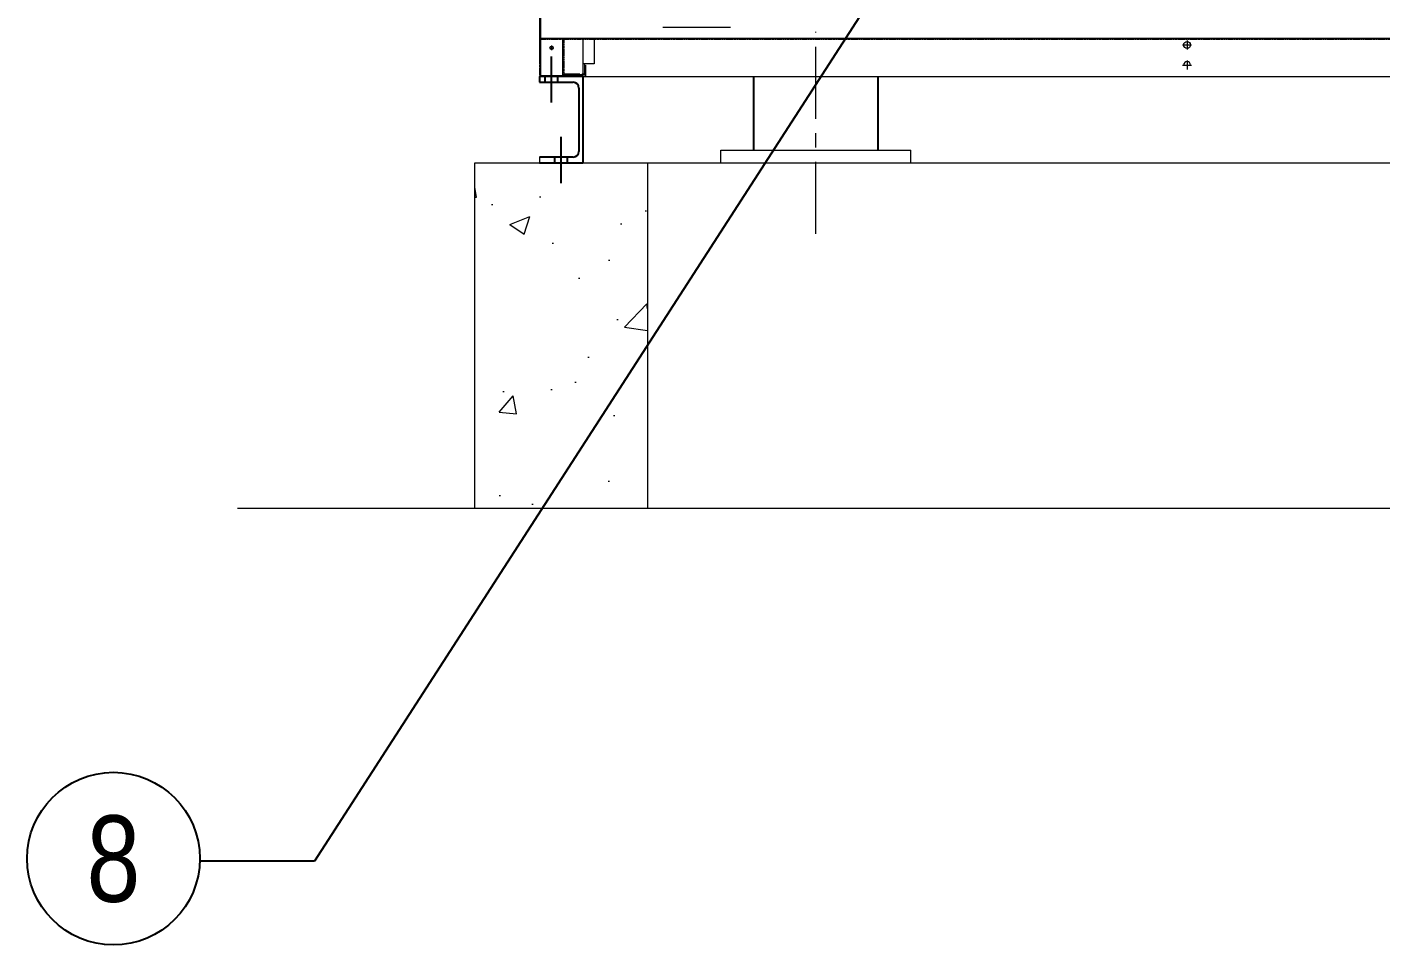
# Model space of a CAD drawing. Header units: millimetres. Extents: x -661384 to 33175, y -139129 to 24362.
# Drawn here: x 22241 to 24593, y 9640 to 11236 of the extents above; entities that cross this region are included whole.
import ezdxf
from ezdxf import colors
from ezdxf.entities.mleader import LeaderData, LeaderLine
from ezdxf.enums import TextEntityAlignment as Align
from ezdxf.math import Vec2, Vec3

# ---------------------------------------------------------------- set-up
doc = ezdxf.new("R2010")
doc.units = ezdxf.units.MM
for name, pattern in [('CENTER', [2, 1.25, -0.25, 0.25, -0.25]), ('CENTERX2', [4, 2.5, -0.5, 0.5, -0.5]), ('HIDDEN', [0.375, 0.25, -0.125]), ('HIDDENX2', [0.75, 0.5, -0.25])]:
    doc.linetypes.add(name, pattern=pattern)
for name, color, linetype in [('center', 1, 'CENTER'), ('HIDD', 2, 'HIDDENX2'), ('냉각탑_dim', 1, 'Continuous'), ('냉각탑_text', 3, 'Continuous'), ('냉각탑_기초', 23, 'Continuous')]:
    doc.layers.add(name, color=color, linetype=linetype)
doc.styles.get("Standard").update_dxf_attribs({"font": 'arial.ttf'})

# ---------------------------------------------------------------- blocks, each defined once
blk = doc.blocks.new('2')
at = {"color": 7, "lineweight": 20, "ltscale": 0.280701}
for p, q in [((23131.5, 11276.3), (23131.5, 11172.7)), ((23148.6, 11199.5), (23156.4, 11199.5)), ((23152.5, 11203.4), (23152.5, 11195.6)), ((23206.5, 11214.5), (23206.5, 11154.7)), ((23226.5, 11214.5), (23226.5, 11171.5)), ((24248.7, 11204.5), (24264.3, 11204.5)), ((24256.5, 11212.3), (24256.5, 11196.7)), ((23226.5, 11171.5), (23206.5, 11171.5)), ((23209.7, 11171.5), (23209.7, 11152.7)), ((24256.5, 11177.3), (24256.5, 11161.7)), ((23136.7, 11149.5), (23201.3, 11149.5)), ((23173.5, 11153.6), (23173.5, 11152.9)), ((23201.3, 11153.6), (23173.5, 11153.6)), ((23201.3, 11152.7), (23173.5, 11152.7)), ((23175.5, 11152.7), (23175.5, 11153.6)), ((23175.5, 11152.9), (23178.9, 11152.9)), ((23177.5, 11152.7), (23177.5, 11152.9)), ((23201.3, 11153.6), (23201.3, 11152.7)), ((23205.8, 11152.7), (23201.3, 11152.7)), ((23211.7, 11149.5), (23201.3, 11149.5)), ((23205.6, 11151.8), (23204.2, 11152.7)), ((23206.5, 11152.7), (23206.5, 11154.7)), ((23206.5, 11154.2), (23209.7, 11154.2)), ((23211.7, 11152.7), (23206.5, 11152.7)), ((23209.7, 11154.7), (23211.7, 11154.7)), ((23211.7, 11169.5), (23211.7, 11149.5)), ((24248.7, 11169.5), (24264.3, 11169.5))]:
    blk.add_line(p, q, dxfattribs=at)
at = {"lineweight": 20}
blk.add_line((23345.5, 11235.5), (23463.5, 11235.5), dxfattribs=at)
at = {"color": 1, "linetype": 'CENTER', "lineweight": 20, "ltscale": 100}
blk.add_line((23611.4, 10876.3), (23611.4, 11227.3), dxfattribs=at)
at = {"color": 1, "linetype": 'CENTERX2', "ltscale": 50}
for p, q in [((23152.5, 11104.5), (23152.5, 11184.5)), ((23169, 10964.5), (23169, 11044.5))]:
    blk.add_line(p, q, dxfattribs=at)
at = {"color": 7, "lineweight": 25, "ltscale": 0.008333}
blk.add_line((23131.5, 11149.5), (23131.5, 11139.5), dxfattribs=at)
at = {"color": 7, "lineweight": 25, "ltscale": 0.125}
for p, q in [((23206.5, 11149.5), (23131.5, 11149.5)), ((23131.5, 10999.5), (23206.5, 10999.5))]:
    blk.add_line(p, q, dxfattribs=at)
for p, q in [((23141.5, 11139.5), (23141.5, 11149.5)), ((23163.5, 11139.5), (23163.5, 11149.5)), ((23158, 10999.5), (23158, 11009.5)), ((23180, 10999.5), (23180, 11009.5))]:
    blk.add_line(p, q)
at = {"ltscale": 25}
blk.add_line((23206.5, 11149.5), (23206.5, 10999.5), dxfattribs=at)
at = {"lineweight": 5}
for p, q in [((23206.5, 11149.5), (26351.3, 11149.5)), ((23206.5, 10999.5), (26356.5, 10999.5))]:
    blk.add_line(p, q, dxfattribs=at)
at = {"color": 0, "ltscale": 30}
for p, q in [((23503, 11149.5), (23503, 11021.6)), ((23719, 11149.5), (23719, 11021.6))]:
    blk.add_line(p, q, dxfattribs=at)
at = {"color": 7, "lineweight": 25, "ltscale": 0.05125}
for p, q in [((23131.5, 11139.5), (23190, 11139.5)), ((23190, 11009.5), (23131.5, 11009.5))]:
    blk.add_line(p, q, dxfattribs=at)
at = {"color": 7, "lineweight": 25, "ltscale": 0.091667}
blk.add_line((23200, 11129.5), (23200, 11019.5), dxfattribs=at)
at = {"color": 7, "lineweight": 15, "ltscale": 0.0625}
blk.add_line((23131.5, 11009.5), (23131.5, 10999.5), dxfattribs=at)
at = {"color": 7, "lineweight": 15}
for p, q in [((23446.4, 11021.6), (23776.4, 11021.6)), ((23446.4, 10999.6), (23446.4, 11021.6)), ((23776.4, 10999.6), (23776.4, 11021.6)), ((23446.4, 10999.6), (23776.4, 10999.6))]:
    blk.add_line(p, q, dxfattribs=at)
at = {"color": 7, "lineweight": 20, "ltscale": 0.280701}
for centre, radius in [((23152.5, 11199.5), 3), ((24256.5, 11204.5), 6)]:
    blk.add_circle(centre, radius, dxfattribs=at)
at = {"color": 7, "lineweight": 20}
blk.add_circle((23152.5, 11199.5), 3, dxfattribs=at)
at = {"color": 7, "lineweight": 20, "ltscale": 0.280701}
for centre, radius, start, end in [((24256.5, 11169.5), 6, 0, 180), ((23170.1, 11152.9), 3.4, 270, 270.9138), ((23170.1, 11152.9), 3.4, 356.6277, 360), ((23172.6, 11152.9), 0.955, 347.8464, 359.9343), ((23201.3, 11154.7), 5.2, 270, 360)]:
    blk.add_arc(centre, radius, start, end, dxfattribs=at)
at = {"color": 7, "lineweight": 25}
for centre, start, end in [((23190, 11129.5), 0, 90), ((23190, 11019.5), 270, 0)]:
    blk.add_arc(centre, 10, start, end, dxfattribs=at)
at = {"color": 7, "lineweight": 20, "ltscale": 0.280701}
blk.add_open_spline([(23205.8, 11152.7), (23206.1, 11153.1), (23206.3, 11153.5), (23206.4, 11153.9), (23206.5, 11154.3), (23206.5, 11154.7)], degree=5, dxfattribs=at)
at = {"layer": 'center', "lineweight": 20}
for p, q in [((23131.5, 14349.5), (23131.5, 11149.5)), ((23131.5, 11214.5), (26431.5, 11214.5)), ((23173.5, 11214.5), (23173.5, 11149.5)), ((23131.5, 11149.5), (23173.5, 11149.5))]:
    blk.add_line(p, q, dxfattribs=at)
at = {"layer": 'HIDD', "linetype": 'HIDDEN', "lineweight": 20}
for p, q in [((23133.5, 11272.5), (23133.5, 11149.5)), ((23133.5, 11216.5), (26431.5, 11216.5)), ((23171.5, 11214.5), (23171.5, 11151.5)), ((23133.5, 11151.5), (23171.5, 11151.5))]:
    blk.add_line(p, q, dxfattribs=at)

msp = doc.modelspace()

# ---------------------------------------------------------------- hatches: boundary and pattern name
at = {"layer": '냉각탑_기초', "lineweight": 20, "ltscale": 30}
h = msp.add_hatch(dxfattribs=at)
h.set_pattern_fill('AR-CONC', color=256, scale=50, style=0)
h.set_pattern_definition([(50, (8390.48, -5541.8), (358.63, -31.376), [37.5, -412.5]), (355, (8390.5, -5541.8), (-69.3757, 376.096), [30, -330]), (100.4514, (8420.37, -5544.42), (289.2547, 344.72), [31.87, -350.571]), (46.1842, (8390.5, -5441.8), (533.6205, -82.7595), [56.25, -618.75]), (96.6356, (8434.95, -5448.7), (467.331, 487.059), [47.805, -525.856]), (351.1842, (8390.5, -5441.8), (467.331, 487.059), [45, -495]), (21, (8440.48, -5466.8), (298.4535, -201.3094), [37.5, -412.5]), (326, (8440.5, -5466.8), (121.6577, 362.575), [30, -330]), (71.4514, (8465.35, -5483.6), (420.1113, 161.265), [31.87, -350.571]), (37.5, (8390.48, -5541.81), (6.0799, 166.4469), [0, -326, 0, -335, 0, -331.25]), (7.5, (8390.48, -5541.81), (131.5348, 197.2059), [0, -191, 0, -318.5, 0, -126.25]), (327.5, (8278.98, -5541.81), (266.9112, -11.2774), [0, -125, 0, -390, 0, -517.5]), (317.5, (8228.98, -5541.8), (291.593, 50.0525), [0, -162.5, 0, -259, 0, -367.5])])
h.paths.add_polyline_path([(23319, 10999.5), (23019, 10999.5), (23019, 10399.5), (23319, 10399.5)])

# ---------------------------------------------------------------- linework, layer by layer
at = {"layer": '냉각탑_dim', "linetype": 'ByBlock', "lineweight": -3}
msp.add_circle((22391.4, 9790.4), 150, dxfattribs=at)
at = {"layer": '냉각탑_기초', "lineweight": 20, "ltscale": 30}
msp.add_line((22606.9, 10399.5), (27050.6, 10399.5), dxfattribs=at)
msp.add_lwpolyline([(23019, 10399.5), (23019, 10999.5), (23319, 10999.5), (23319, 10399.5)], dxfattribs=at)

# ---------------------------------------------------------------- block references
msp.add_blockref('2', (0, 0))

# ---------------------------------------------------------------- texts
at = {"layer": '냉각탑_text', "width": 0.8}
msp.add_text('8', height=150, dxfattribs=at).set_placement((22391.4, 9790.4), align=Align.MIDDLE_CENTER)

# ---------------------------------------------------------------- leaders
at = {"layer": '냉각탑_dim', "lineweight": -3}
ml = msp.add_multileader_mtext('Standard', dxfattribs=at)
ml.set_content('')
ml.set_leader_properties(color=256)
ml.build(insert=Vec2(0, 0))
ml.multileader.update_dxf_attribs({"text_right_attachment_type": 6, "dogleg_length": 5, "arrow_head_size": 199.5, "scale": 30})
ctx = ml.context
ctx.base_point, ctx.scale, ctx.char_height, ctx.arrow_head_size, ctx.landing_gap_size, ctx.plane_origin = Vec3(22541.3, 9785.7), 30, 7.18, 199.5, 3.59, Vec3(24046.2, 10111.4)
ctx.right_attachment, ctx.text_align_type = 6, 2
notes = []
notes.append((ctx, [(0, (1, 1, 0), (22740.8, 9785.7), (-1, 0), 199.5, [(0, [(23916.2, 11608.4)], 0, [])])]))
ctx.mtext, ml.multileader.dxf.content_type = None, 0
for ctx, leaders in notes:
    for number, flags, end, landing, length, lines in leaders:
        leader = LeaderData()
        leader.index, (leader.has_last_leader_line, leader.has_dogleg_vector, leader.attachment_direction) = number, flags
        leader.last_leader_point, leader.dogleg_vector, leader.dogleg_length = Vec3(end), Vec3(landing), length
        for number, points, colour, breaks in lines:
            line = LeaderLine()
            line.index, line.vertices, line.color, line.breaks = number, Vec3.list(points), colors.encode_raw_color(colour), breaks
            leader.lines.append(line)
        ctx.leaders.append(leader)

doc.saveas('drawing.dxf')
